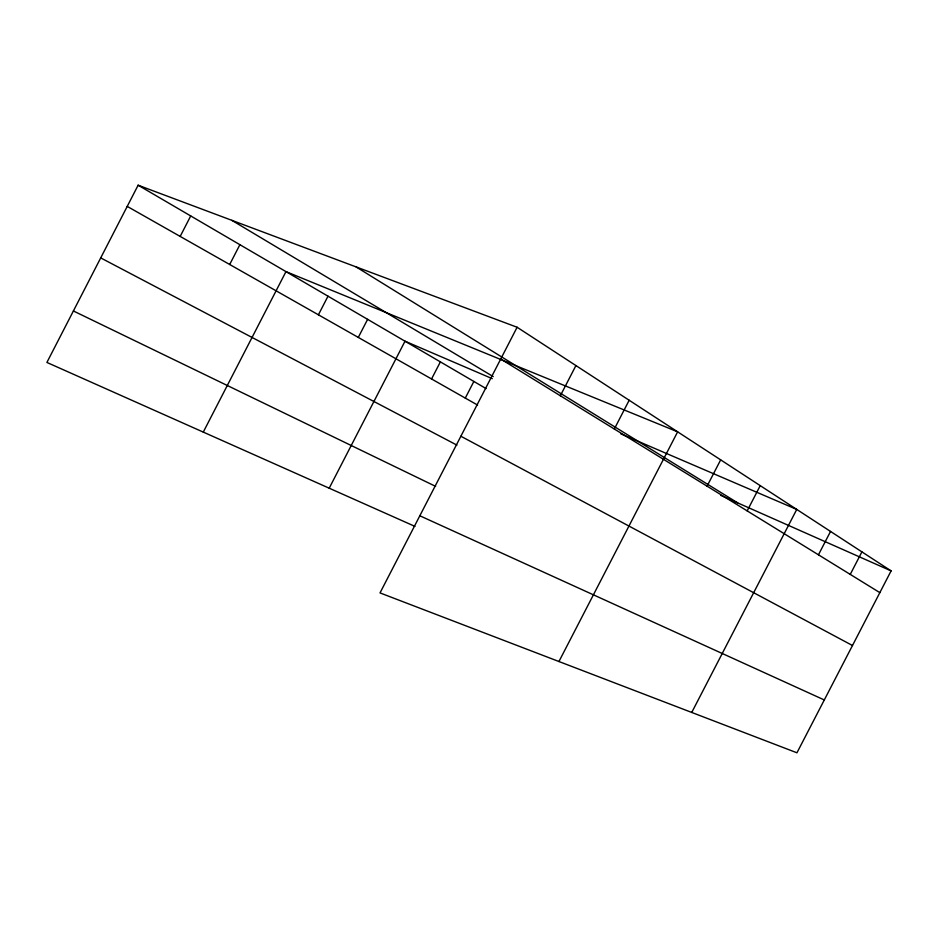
<?xml version="1.0" encoding="UTF-8"?>
<svg xmlns="http://www.w3.org/2000/svg" width="938" height="938" viewBox="0 0 938 938"><rect width="100%" height="100%" fill="white"/><g stroke="black" fill="none" stroke-linecap="round" stroke-linejoin="round"><path stroke-width="1.41" d="M517.119 327.256L380.019 592.91L796.948 752.792L891.1 570.89L517.119 327.256L138.132 185.208L46.9 362.443L414.959 526.394M180.178 236.411L190.719 215.939M229.693 264.493L239.894 244.689M203.276 432.101L285.973 271.621L677.635 431.832L558.942 661.525M318.404 314.805L328.007 296.185M358.293 337.422L367.614 319.342M329.203 488.194L405.017 341.198L492.286 378.682M431.562 378.964L440.379 361.869M465.283 398.087L473.866 381.449M560.338 395.754L575.92 365.574M614.32 429.018L629.175 400.256M707.064 486.165L720.665 459.866M747.176 510.893L760.237 485.638M691.74 712.446L796.749 509.428L620.78 433.86M818.452 554.804L830.54 531.436M850.25 574.396L861.905 551.872M720.677 495.346L891.1 570.89M419.825 515.771L824.291 699.959M73.399 310.97L435.619 486.365M100.706 257.903L456.912 445.116M460.875 436.24L852.478 645.508M127.228 206.395L477.583 405.064M138.132 185.208L486.083 388.59M231.827 220.324L493.224 376.607M500.728 359.019L879.844 592.64M356.1 266.908L737.678 502.874"/></g></svg>
